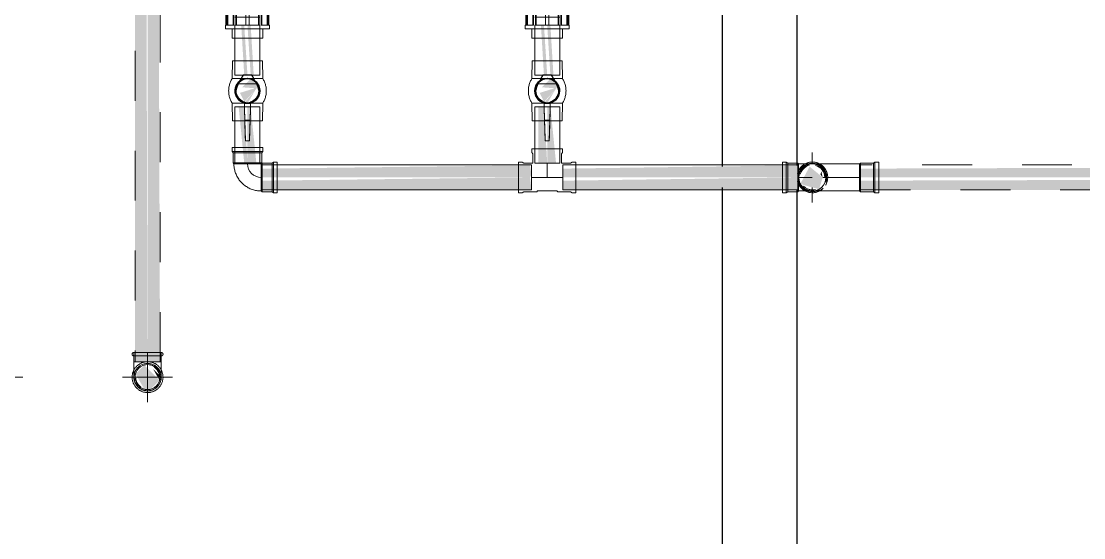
# Model space of a CAD drawing. Header units: metres. Extents: x 147 to 427, y -16 to 162.
# Drawn here: x 317.482 to 319.609, y 94.92 to 95.955 of the extents above; entities that cross this region are included whole.
import ezdxf

# ---------------------------------------------------------------- set-up
doc = ezdxf.new("R2010")
doc.units = ezdxf.units.M
doc.linetypes.add('Aligning Line', pattern=[0.012, 0.006, -0.006])
doc.layers.add('1053_ARQ_BASE_MATADOURO_dwg', color=7, linetype='Continuous', lineweight=5, true_color=0x767676)
for name, color, linetype, lineweight in [('A-PAREDE', 7, 'Continuous', 30), ('P-PIPE', 7, 'Continuous', 5), ('P-PIPE-CNTR', 7, 'Continuous', 5)]:
    doc.layers.add(name, color=color, linetype=linetype, lineweight=lineweight)

# ---------------------------------------------------------------- blocks, each defined once
blk = doc.blocks.new('AÇO_Cotovelo 90 45 - AÇO_Cotovelo 90 45-V195-TÉRREO 1_20 - Dependente 1')
at = {"layer": 'P-PIPE', "true_color": 0x7f7f7f}
blk.add_hatch(color=8, dxfattribs=at).paths.add_polyline_path([(148.7661, 95.2368), (148.7669, 95.2452), (148.7536, 95.2585)])
at = {"layer": 'P-PIPE'}
for p, q in [((148.7153, 95.2915), (148.7153, 95.2724)), ((148.7427, 95.2915), (148.7153, 95.2915)), ((148.7701, 95.2915), (148.7427, 95.2915)), ((148.7701, 95.2724), (148.7701, 95.2915)), ((148.7153, 95.2724), (148.7427, 95.2724)), ((148.7427, 95.2724), (148.7153, 95.2724)), ((148.7427, 95.2724), (148.7701, 95.2724)), ((148.7701, 95.2724), (148.7427, 95.2724))]:
    blk.add_line(p, q, dxfattribs=at)
at = {"layer": 'P-PIPE', "flags": 128}
for points in [[(148.7118, 95.288), (148.7118, 95.2881), (148.7118, 95.2882), (148.7118, 95.2884), (148.7119, 95.2885), (148.7119, 95.2887), (148.7119, 95.2888), (148.712, 95.2889), (148.712, 95.2891), (148.712, 95.2892), (148.7121, 95.2893), (148.7122, 95.2894), (148.7122, 95.2896), (148.7123, 95.2897), (148.7124, 95.2898), (148.7124, 95.2899), (148.7125, 95.29), (148.7126, 95.2902), (148.7127, 95.2903), (148.7128, 95.2904), (148.7129, 95.2905), (148.713, 95.2906), (148.7131, 95.2907), (148.7132, 95.2907), (148.7133, 95.2908), (148.7134, 95.2909), (148.7135, 95.291), (148.7137, 95.291), (148.7138, 95.2911), (148.7139, 95.2912), (148.714, 95.2912), (148.7142, 95.2913), (148.7143, 95.2913), (148.7144, 95.2913), (148.7146, 95.2914), (148.7147, 95.2914), (148.7149, 95.2914), (148.715, 95.2914), (148.7151, 95.2915), (148.7153, 95.2915), (148.7153, 95.2915)], [(148.7427, 95.2915), (148.7416, 95.2915), (148.7405, 95.2915), (148.7394, 95.2915), (148.7384, 95.2915), (148.7373, 95.2915), (148.7362, 95.2915), (148.7351, 95.2915), (148.7341, 95.2915), (148.7331, 95.2915), (148.732, 95.2915), (148.731, 95.2915), (148.7301, 95.2915), (148.7291, 95.2915), (148.7282, 95.2915), (148.7272, 95.2915), (148.7264, 95.2915), (148.7255, 95.2915), (148.7247, 95.2915), (148.7238, 95.2915), (148.7231, 95.2915), (148.7223, 95.2915), (148.7216, 95.2915), (148.7209, 95.2915), (148.7203, 95.2915), (148.7197, 95.2915), (148.7191, 95.2915), (148.7186, 95.2915), (148.7181, 95.2915), (148.7176, 95.2915), (148.7172, 95.2915), (148.7168, 95.2915), (148.7165, 95.2915), (148.7162, 95.2915), (148.7159, 95.2915), (148.7157, 95.2915), (148.7156, 95.2915), (148.7154, 95.2915), (148.7154, 95.2915), (148.7153, 95.2915)], [(148.7153, 95.2915), (148.7154, 95.2915), (148.7155, 95.2915), (148.7157, 95.2915), (148.7159, 95.2915), (148.7161, 95.2915), (148.7164, 95.2915), (148.7167, 95.2915), (148.7171, 95.2915), (148.7175, 95.2915), (148.7179, 95.2915), (148.7184, 95.2915)], [(148.7701, 95.2915), (148.77, 95.2915), (148.7699, 95.2915), (148.7698, 95.2915), (148.7696, 95.2915), (148.7693, 95.2915), (148.7691, 95.2915), (148.7687, 95.2915), (148.7684, 95.2915), (148.768, 95.2915), (148.7675, 95.2915), (148.767, 95.2915), (148.7665, 95.2915), (148.7659, 95.2915), (148.7653, 95.2915), (148.7647, 95.2915), (148.764, 95.2915), (148.7633, 95.2915), (148.7626, 95.2915), (148.7618, 95.2915), (148.761, 95.2915), (148.7602, 95.2915), (148.7593, 95.2915), (148.7584, 95.2915), (148.7575, 95.2915), (148.7566, 95.2915), (148.7556, 95.2915), (148.7547, 95.2915), (148.7537, 95.2915), (148.7526, 95.2915), (148.7516, 95.2915), (148.7506, 95.2915), (148.7495, 95.2915), (148.7485, 95.2915), (148.7474, 95.2915), (148.7463, 95.2915), (148.7452, 95.2915), (148.7441, 95.2915), (148.743, 95.2915), (148.7427, 95.2915)], [(148.7669, 95.2915), (148.7674, 95.2915), (148.7678, 95.2915), (148.7683, 95.2915), (148.7686, 95.2915), (148.769, 95.2915), (148.7693, 95.2915), (148.7695, 95.2915), (148.7697, 95.2915), (148.7699, 95.2915), (148.77, 95.2915), (148.7701, 95.2915), (148.7701, 95.2915)], [(148.7701, 95.2915), (148.7703, 95.2915), (148.7704, 95.2914), (148.7705, 95.2914), (148.7707, 95.2914), (148.7708, 95.2914), (148.7709, 95.2914), (148.7711, 95.2913), (148.7712, 95.2913), (148.7714, 95.2912), (148.7715, 95.2912), (148.7716, 95.2911), (148.7717, 95.2911), (148.7719, 95.291), (148.772, 95.2909), (148.7721, 95.2908), (148.7722, 95.2908), (148.7723, 95.2907), (148.7724, 95.2906), (148.7725, 95.2905), (148.7726, 95.2904), (148.7727, 95.2903), (148.7728, 95.2902), (148.7729, 95.2901), (148.773, 95.29), (148.7731, 95.2898), (148.7731, 95.2897), (148.7732, 95.2896), (148.7733, 95.2895), (148.7733, 95.2894), (148.7734, 95.2892), (148.7734, 95.2891), (148.7735, 95.289), (148.7735, 95.2888), (148.7735, 95.2887), (148.7736, 95.2886), (148.7736, 95.2884), (148.7736, 95.2883), (148.7736, 95.2881), (148.7736, 95.288), (148.7736, 95.288)], [(148.7153, 95.2845), (148.7152, 95.2845), (148.715, 95.2845), (148.7149, 95.2845), (148.7148, 95.2845), (148.7146, 95.2845), (148.7145, 95.2846), (148.7144, 95.2846), (148.7142, 95.2846), (148.7141, 95.2847), (148.714, 95.2847), (148.7138, 95.2848), (148.7137, 95.2849), (148.7136, 95.2849), (148.7135, 95.285), (148.7133, 95.2851), (148.7132, 95.2852), (148.7131, 95.2852), (148.713, 95.2853), (148.7129, 95.2854), (148.7128, 95.2855), (148.7127, 95.2856), (148.7126, 95.2857), (148.7125, 95.2858), (148.7125, 95.286), (148.7124, 95.2861), (148.7123, 95.2862), (148.7122, 95.2863), (148.7122, 95.2864), (148.7121, 95.2866), (148.7121, 95.2867), (148.712, 95.2868), (148.712, 95.287), (148.7119, 95.2871), (148.7119, 95.2872), (148.7119, 95.2874), (148.7118, 95.2875), (148.7118, 95.2876), (148.7118, 95.2878), (148.7118, 95.2879), (148.7118, 95.288)], [(148.7427, 95.2729), (148.7415, 95.2728), (148.7402, 95.2728), (148.739, 95.2726), (148.7378, 95.2725), (148.7366, 95.2722), (148.7354, 95.272), (148.7342, 95.2717), (148.733, 95.2713), (148.7318, 95.2709), (148.7307, 95.2704), (148.7296, 95.2699), (148.7284, 95.2694), (148.7274, 95.2688), (148.7263, 95.2681), (148.7253, 95.2675), (148.7243, 95.2667), (148.7233, 95.266), (148.7223, 95.2652), (148.7214, 95.2644), (148.7206, 95.2635), (148.7197, 95.2626), (148.7189, 95.2616), (148.7181, 95.2607), (148.7174, 95.2597), (148.7167, 95.2587), (148.7161, 95.2576), (148.7155, 95.2565), (148.7149, 95.2554), (148.7144, 95.2543), (148.7139, 95.2532), (148.7135, 95.252), (148.7131, 95.2508), (148.7128, 95.2496), (148.7125, 95.2484), (148.7123, 95.2472), (148.7121, 95.246), (148.7119, 95.2448), (148.7119, 95.2435), (148.7118, 95.2423), (148.7118, 95.2411), (148.7119, 95.2398), (148.712, 95.2386), (148.7122, 95.2374), (148.7124, 95.2361), (148.7126, 95.2349), (148.7129, 95.2337), (148.7133, 95.2326), (148.7137, 95.2314), (148.7141, 95.2302), (148.7146, 95.2291), (148.7152, 95.228), (148.7157, 95.2269), (148.7164, 95.2258), (148.717, 95.2248), (148.7177, 95.2238), (148.7185, 95.2228), (148.7193, 95.2218), (148.7201, 95.2209), (148.721, 95.22), (148.7218, 95.2192), (148.7228, 95.2184), (148.7237, 95.2176), (148.7247, 95.2168), (148.7257, 95.2161), (148.7268, 95.2155), (148.7279, 95.2149), (148.729, 95.2143), (148.7301, 95.2138), (148.7312, 95.2133), (148.7324, 95.2128), (148.7335, 95.2125), (148.7347, 95.2121), (148.7359, 95.2118), (148.7371, 95.2116), (148.7384, 95.2114), (148.7396, 95.2112), (148.7408, 95.2111), (148.7421, 95.2111), (148.7427, 95.2111)], [(148.7186, 95.2845), (148.7181, 95.2845), (148.7176, 95.2845), (148.7172, 95.2845), (148.7168, 95.2845), (148.7165, 95.2845), (148.7162, 95.2845), (148.7159, 95.2845), (148.7157, 95.2845), (148.7156, 95.2845), (148.7154, 95.2845), (148.7154, 95.2845), (148.7153, 95.2845)], [(148.7153, 95.2845), (148.7154, 95.2845), (148.7155, 95.2845), (148.7157, 95.2845), (148.7159, 95.2845), (148.7161, 95.2845), (148.7164, 95.2845), (148.7167, 95.2845), (148.7171, 95.2845), (148.7175, 95.2845), (148.7179, 95.2845), (148.7184, 95.2845), (148.7189, 95.2845), (148.7195, 95.2845), (148.7201, 95.2845), (148.7207, 95.2845), (148.7214, 95.2845), (148.7221, 95.2845), (148.7229, 95.2845), (148.7236, 95.2845), (148.7244, 95.2845), (148.7253, 95.2845), (148.7261, 95.2845), (148.727, 95.2845), (148.7279, 95.2845), (148.7288, 95.2845), (148.7298, 95.2845), (148.7308, 95.2845), (148.7318, 95.2845), (148.7328, 95.2845), (148.7338, 95.2845), (148.7349, 95.2845), (148.7359, 95.2845), (148.737, 95.2845), (148.7381, 95.2845), (148.7391, 95.2845), (148.7402, 95.2845), (148.7413, 95.2845), (148.7424, 95.2845), (148.7427, 95.2845)], [(148.7153, 95.242), (148.7153, 95.242), (148.7153, 95.2421), (148.7153, 95.2422), (148.7153, 95.2423), (148.7153, 95.2426), (148.7153, 95.2428), (148.7153, 95.2431), (148.7153, 95.2435), (148.7153, 95.2439), (148.7153, 95.2444), (148.7153, 95.2449), (148.7153, 95.2454), (148.7153, 95.246), (148.7153, 95.2466), (148.7153, 95.2473), (148.7153, 95.248), (148.7153, 95.2487), (148.7153, 95.2495), (148.7153, 95.2503), (148.7153, 95.2512), (148.7153, 95.2521), (148.7153, 95.253), (148.7153, 95.2539), (148.7153, 95.2549), (148.7153, 95.2559), (148.7153, 95.257), (148.7153, 95.258), (148.7153, 95.2591), (148.7153, 95.2602), (148.7153, 95.2613), (148.7153, 95.2625), (148.7153, 95.2636), (148.7153, 95.2648), (148.7153, 95.266), (148.7153, 95.2672), (148.7153, 95.2684), (148.7153, 95.2696), (148.7153, 95.2708), (148.7153, 95.272), (148.7153, 95.2724)], [(148.7427, 95.2845), (148.7438, 95.2845), (148.7449, 95.2845), (148.746, 95.2845), (148.7471, 95.2845), (148.7482, 95.2845), (148.7492, 95.2845), (148.7503, 95.2845), (148.7513, 95.2845), (148.7524, 95.2845), (148.7534, 95.2845), (148.7544, 95.2845), (148.7554, 95.2845), (148.7563, 95.2845), (148.7573, 95.2845), (148.7582, 95.2845), (148.7591, 95.2845), (148.7599, 95.2845), (148.7608, 95.2845), (148.7616, 95.2845), (148.7624, 95.2845), (148.7631, 95.2845), (148.7638, 95.2845), (148.7645, 95.2845), (148.7652, 95.2845), (148.7658, 95.2845), (148.7663, 95.2845), (148.7669, 95.2845), (148.7674, 95.2845), (148.7678, 95.2845), (148.7683, 95.2845), (148.7686, 95.2845), (148.769, 95.2845), (148.7693, 95.2845), (148.7695, 95.2845), (148.7697, 95.2845), (148.7699, 95.2845), (148.77, 95.2845), (148.7701, 95.2845), (148.7701, 95.2845)], [(148.7427, 95.2111), (148.744, 95.2111), (148.7452, 95.2112), (148.7464, 95.2113), (148.7476, 95.2115), (148.7489, 95.2117), (148.7501, 95.2119), (148.7513, 95.2123), (148.7524, 95.2126), (148.7536, 95.213), (148.7548, 95.2135), (148.7559, 95.214), (148.757, 95.2146), (148.7581, 95.2151), (148.7591, 95.2158), (148.7602, 95.2165), (148.7612, 95.2172), (148.7621, 95.2179), (148.7631, 95.2187), (148.764, 95.2196), (148.7649, 95.2204), (148.7657, 95.2213), (148.7665, 95.2223), (148.7673, 95.2232), (148.768, 95.2242), (148.7687, 95.2253), (148.7694, 95.2263), (148.77, 95.2274), (148.7705, 95.2285), (148.771, 95.2296), (148.7715, 95.2308), (148.7719, 95.2319), (148.7723, 95.2331), (148.7727, 95.2343), (148.7729, 95.2355), (148.7732, 95.2367), (148.7734, 95.2379), (148.7735, 95.2392), (148.7736, 95.2404), (148.7736, 95.2416), (148.7736, 95.2429), (148.7735, 95.2441), (148.7734, 95.2453), (148.7733, 95.2466), (148.7731, 95.2478), (148.7728, 95.249), (148.7725, 95.2502), (148.7722, 95.2514), (148.7718, 95.2525), (148.7713, 95.2537), (148.7708, 95.2548), (148.7703, 95.2559), (148.7697, 95.257), (148.7691, 95.2581), (148.7684, 95.2591), (148.7677, 95.2601), (148.767, 95.2611), (148.7662, 95.2621), (148.7653, 95.263), (148.7645, 95.2639), (148.7636, 95.2647), (148.7627, 95.2656), (148.7617, 95.2663), (148.7607, 95.2671), (148.7597, 95.2678), (148.7586, 95.2684), (148.7576, 95.2691), (148.7565, 95.2696), (148.7554, 95.2702), (148.7542, 95.2706), (148.7531, 95.2711), (148.7519, 95.2715), (148.7507, 95.2718), (148.7495, 95.2721), (148.7483, 95.2724), (148.7471, 95.2725), (148.7459, 95.2727), (148.7446, 95.2728), (148.7434, 95.2729), (148.7427, 95.2729)], [(148.7701, 95.2845), (148.77, 95.2845), (148.7699, 95.2845), (148.7698, 95.2845), (148.7696, 95.2845), (148.7693, 95.2845), (148.7691, 95.2845), (148.7687, 95.2845), (148.7684, 95.2845), (148.768, 95.2845), (148.7675, 95.2845), (148.767, 95.2845)], [(148.7736, 95.288), (148.7736, 95.2878), (148.7736, 95.2877), (148.7736, 95.2875), (148.7736, 95.2874), (148.7735, 95.2873), (148.7735, 95.2871), (148.7735, 95.287), (148.7734, 95.2869), (148.7734, 95.2867), (148.7733, 95.2866), (148.7733, 95.2865), (148.7732, 95.2863), (148.7732, 95.2862), (148.7731, 95.2861), (148.773, 95.286), (148.7729, 95.2859), (148.7728, 95.2858), (148.7727, 95.2857), (148.7727, 95.2855), (148.7726, 95.2854), (148.7725, 95.2854), (148.7723, 95.2853), (148.7722, 95.2852), (148.7721, 95.2851), (148.772, 95.285), (148.7719, 95.2849), (148.7718, 95.2849), (148.7716, 95.2848), (148.7715, 95.2847), (148.7714, 95.2847), (148.7713, 95.2846), (148.7711, 95.2846), (148.771, 95.2846), (148.7709, 95.2845), (148.7707, 95.2845), (148.7706, 95.2845), (148.7704, 95.2845), (148.7703, 95.2845), (148.7702, 95.2845), (148.7701, 95.2845)], [(148.7701, 95.2724), (148.7701, 95.2711), (148.7701, 95.2699), (148.7701, 95.2687), (148.7701, 95.2675), (148.7701, 95.2663), (148.7701, 95.2651), (148.7701, 95.264), (148.7701, 95.2628), (148.7701, 95.2616), (148.7701, 95.2605), (148.7701, 95.2594), (148.7701, 95.2583), (148.7701, 95.2573), (148.7701, 95.2562), (148.7701, 95.2552), (148.7701, 95.2542), (148.7701, 95.2532), (148.7701, 95.2523), (148.7701, 95.2514), (148.7701, 95.2506), (148.7701, 95.2497), (148.7701, 95.2489), (148.7701, 95.2482), (148.7701, 95.2475), (148.7701, 95.2468), (148.7701, 95.2461), (148.7701, 95.2455), (148.7701, 95.245), (148.7701, 95.2445), (148.7701, 95.244), (148.7701, 95.2436), (148.7701, 95.2432), (148.7701, 95.2429), (148.7701, 95.2426), (148.7701, 95.2424), (148.7701, 95.2422), (148.7701, 95.2421), (148.7701, 95.242), (148.7701, 95.242)], [(148.7562, 95.2617), (148.757, 95.2611), (148.7577, 95.2605), (148.7585, 95.2599), (148.7592, 95.2593), (148.7599, 95.2586), (148.7605, 95.2579), (148.7611, 95.2572), (148.7617, 95.2564), (148.7623, 95.2557), (148.7628, 95.2549), (148.7633, 95.2541), (148.7638, 95.2532), (148.7642, 95.2524), (148.7646, 95.2515), (148.765, 95.2506), (148.7653, 95.2497), (148.7656, 95.2488), (148.7659, 95.2479), (148.7661, 95.247), (148.7663, 95.246), (148.7664, 95.2451), (148.7665, 95.2441)], [(148.7427, 95.2146), (148.7416, 95.2146), (148.7405, 95.2146), (148.7394, 95.2148), (148.7384, 95.2149), (148.7373, 95.2151), (148.7362, 95.2153), (148.7351, 95.2156), (148.7341, 95.2159), (148.7331, 95.2163), (148.732, 95.2167), (148.731, 95.2172), (148.7301, 95.2177), (148.7291, 95.2182), (148.7282, 95.2187), (148.7272, 95.2193), (148.7264, 95.22), (148.7255, 95.2207), (148.7247, 95.2214), (148.7238, 95.2221), (148.7231, 95.2229), (148.7223, 95.2237), (148.7216, 95.2245), (148.7209, 95.2254), (148.7203, 95.2262), (148.7197, 95.2272), (148.7191, 95.2281), (148.7186, 95.229), (148.7181, 95.23), (148.7176, 95.231), (148.7172, 95.232), (148.7168, 95.2331), (148.7165, 95.2341), (148.7162, 95.2352), (148.7159, 95.2362), (148.7157, 95.2373), (148.7156, 95.2384), (148.7154, 95.2395), (148.7154, 95.2406), (148.7153, 95.2417), (148.7153, 95.242)], [(148.7292, 95.2222), (148.7284, 95.2228), (148.7277, 95.2234), (148.727, 95.224), (148.7263, 95.2246), (148.7256, 95.2253), (148.7249, 95.226), (148.7243, 95.2267), (148.7237, 95.2275), (148.7231, 95.2283), (148.7226, 95.229), (148.7221, 95.2299), (148.7216, 95.2307), (148.7212, 95.2315), (148.7208, 95.2324), (148.7204, 95.2333), (148.7201, 95.2342), (148.7198, 95.2351), (148.7196, 95.236), (148.7193, 95.237), (148.7192, 95.2379), (148.719, 95.2388), (148.7189, 95.2398)], [(148.7647, 95.2256), (148.764, 95.2247), (148.7633, 95.2239), (148.7626, 95.2231), (148.7618, 95.2223), (148.761, 95.2216), (148.7602, 95.2208), (148.7593, 95.2202)], [(148.7701, 95.242), (148.7701, 95.2409), (148.77, 95.2398), (148.7699, 95.2387), (148.7698, 95.2376), (148.7696, 95.2365), (148.7693, 95.2354), (148.7691, 95.2344), (148.7687, 95.2333), (148.7684, 95.2323), (148.768, 95.2313), (148.7675, 95.2303), (148.767, 95.2293)], [(148.7556, 95.2178), (148.7547, 95.2173), (148.7537, 95.2168), (148.7526, 95.2164), (148.7516, 95.216), (148.7506, 95.2157), (148.7495, 95.2154), (148.7485, 95.2152), (148.7474, 95.215), (148.7463, 95.2148), (148.7452, 95.2147), (148.7441, 95.2146), (148.743, 95.2146), (148.7427, 95.2146)]]:
    blk.add_lwpolyline(points, dxfattribs=at)
at = {"layer": 'P-PIPE'}
for start, end in [(90, 270), (90, 270), (90, 120), (270, 90), (270, 90), (330, 90), (150, 270), (270, 300)]:
    blk.add_arc((148.7427, 95.242), 0.0274, start, end, dxfattribs=at)
blk = doc.blocks.new('AF_Soldavel_Curva 45_90 - Standard-V199-TÉRREO 1_20 - Dependente 1')
at = {"layer": 'P-PIPE'}
for p, q in [((150.7988, 95.6727), (150.7958, 95.6706)), ((150.8063, 95.6727), (150.7988, 95.6727)), ((150.7988, 95.642), (150.7988, 95.6727)), ((150.8063, 95.642), (150.8063, 95.6727)), ((150.7699, 95.6706), (150.7682, 95.6691)), ((150.7682, 95.642), (150.7682, 95.6691)), ((150.7958, 95.6706), (150.7699, 95.6706)), ((150.7699, 95.642), (150.7699, 95.6706)), ((150.7699, 95.642), (150.7699, 95.667)), ((150.7958, 95.642), (150.7958, 95.6706)), ((150.8063, 95.667), (150.8063, 95.642)), ((150.7682, 95.6148), (150.7682, 95.642)), ((150.7699, 95.6133), (150.7699, 95.642)), ((150.7699, 95.617), (150.7699, 95.642)), ((150.7958, 95.6133), (150.7958, 95.642)), ((150.7988, 95.6112), (150.7988, 95.642)), ((150.8063, 95.6112), (150.8063, 95.642)), ((150.8063, 95.642), (150.8063, 95.617)), ((150.7682, 95.6148), (150.7699, 95.6133)), ((150.7699, 95.6133), (150.7958, 95.6133)), ((150.7958, 95.6133), (150.7988, 95.6112)), ((150.7988, 95.6112), (150.8063, 95.6112))]:
    blk.add_line(p, q, dxfattribs=at)
at = {"layer": 'P-PIPE', "flags": 128}
for points in [[(150.6469, 95.6474), (150.6471, 95.6484), (150.6474, 95.6495), (150.6477, 95.6505), (150.6481, 95.6515), (150.6485, 95.6525), (150.6489, 95.6535), (150.6494, 95.6545), (150.6499, 95.6554), (150.6505, 95.6564), (150.6511, 95.6573), (150.6517, 95.6582), (150.6524, 95.659), (150.6531, 95.6599), (150.6538, 95.6607), (150.6546, 95.6614), (150.6553, 95.6622), (150.6562, 95.6629), (150.657, 95.6636), (150.6579, 95.6642), (150.6588, 95.6648), (150.6597, 95.6654), (150.6607, 95.6659), (150.6616, 95.6664), (150.6626, 95.6668), (150.6636, 95.6673), (150.6646, 95.6676), (150.6657, 95.668), (150.6667, 95.6683), (150.6678, 95.6685)], [(150.6772, 95.6691), (150.6783, 95.6691), (150.6795, 95.6691), (150.6809, 95.6691), (150.6825, 95.6691), (150.6842, 95.6691), (150.686, 95.6691), (150.6879, 95.6691), (150.69, 95.6691), (150.6922, 95.6691), (150.6945, 95.6691), (150.697, 95.6691), (150.6995, 95.6691), (150.7022, 95.6691), (150.705, 95.6691), (150.7078, 95.6691), (150.7108, 95.6691), (150.7139, 95.6691), (150.717, 95.6691), (150.7202, 95.6691), (150.7236, 95.6691), (150.7269, 95.6691), (150.7304, 95.6691), (150.7339, 95.6691), (150.7374, 95.6691), (150.741, 95.6691), (150.7447, 95.6691), (150.7484, 95.6691), (150.7521, 95.6691), (150.7559, 95.6691), (150.7596, 95.6691), (150.7634, 95.6691), (150.7672, 95.6691), (150.7682, 95.6691)], [(150.6556, 95.6215), (150.6548, 95.6223), (150.654, 95.623), (150.6533, 95.6238)], [(150.6735, 95.6148), (150.6724, 95.6148), (150.6713, 95.6149), (150.6702, 95.615), (150.6691, 95.6152), (150.6681, 95.6153), (150.667, 95.6156), (150.666, 95.6159), (150.6649, 95.6162), (150.6639, 95.6165), (150.6629, 95.617), (150.6619, 95.6174), (150.6609, 95.6179)], [(150.7682, 95.6148), (150.7644, 95.6148), (150.7606, 95.6148), (150.7569, 95.6148), (150.7531, 95.6148), (150.7494, 95.6148), (150.7457, 95.6148), (150.742, 95.6148), (150.7384, 95.6148), (150.7348, 95.6148), (150.7313, 95.6148), (150.7279, 95.6148), (150.7245, 95.6148), (150.7211, 95.6148), (150.7179, 95.6148), (150.7147, 95.6148), (150.7116, 95.6148), (150.7086, 95.6148), (150.7057, 95.6148), (150.7029, 95.6148), (150.7002, 95.6148), (150.6977, 95.6148), (150.6952, 95.6148), (150.6928, 95.6148), (150.6906, 95.6148), (150.6885, 95.6148), (150.6865, 95.6148), (150.6847, 95.6148), (150.6829, 95.6148), (150.6814, 95.6148), (150.6799, 95.6148), (150.6786, 95.6148), (150.6774, 95.6148), (150.6764, 95.6148), (150.6756, 95.6148), (150.6748, 95.6148), (150.6743, 95.6148), (150.6739, 95.6148), (150.6736, 95.6148), (150.6735, 95.6148)]]:
    blk.add_lwpolyline(points, dxfattribs=at)
at = {"layer": 'P-PIPE'}
for radius, start, end in [(0.0307, 0, 165), (0.0308, 0, 160), (0.0286, 0, 180), (0.0286, 0, 180), (0.025, 120, 165), (0.025, 120, 165), (0.0271, 100, 140), (0.0271, 60, 80), (0.0271, 0, 20), (0.0308, 195, 315), (0.0308, 200, 300), (0.0287, 180, 300), (0.0287, 180, 300), (0.025, 0, 15), (0.025, 0, 15), (0.0272, 340, 0), (0.0308, 330, 0), (0.0287, 340, 0), (0.0286, 340, 0), (0.0307, 340, 0), (0.0272, 240, 300), (0.025, 255, 285), (0.025, 255, 285)]:
    blk.add_arc((150.6735, 95.642), radius, start, end, dxfattribs=at)
blk = doc.blocks.new('Joelho 45_90 - Agua Fria_Soldavel - MEP - Tigre - Standard-V201-TÉRREO 1_20 - Dependente 1')
at = {"layer": 'P-PIPE', "color": 4, "lineweight": 15, "true_color": 0x00ffff}
for p, q in [((-0.0308, 0.0596), (-0.0308, 0.0521)), ((-0.0266, 0.0596), (-0.0308, 0.0596)), ((0.0307, 0.0596), (-0.0308, 0.0596)), ((-0.0308, 0.0521), (-0.0287, 0.0491)), ((-0.0308, 0.0521), (0.0307, 0.0521)), ((-0.0308, 0.0521), (-0.0236, 0.0521)), ((-0.0287, 0.0491), (-0.0287, 0.0291)), ((-0.0287, 0.0491), (0.0286, 0.0491)), ((-0.0287, 0.0491), (-0.0219, 0.0491)), ((-0.025, 0.0596), (0, 0.0596)), ((0, 0.0596), (0.025, 0.0596)), ((0.0219, 0.0491), (0.0286, 0.0491)), ((0.0236, 0.0521), (0.0307, 0.0521)), ((0.0307, 0.0596), (0.0266, 0.0596)), ((0.0286, 0.0491), (0.0307, 0.0521)), ((0.0286, 0.0291), (0.0286, 0.0491)), ((0.0307, 0.0521), (0.0307, 0.0596)), ((-0.0521, 0.0307), (-0.0596, 0.0307)), ((-0.0596, 0.0307), (-0.0596, 0.0154)), ((-0.0596, 0.0307), (-0.0596, -0.0308)), ((-0.0596, 0), (-0.0596, 0.025)), ((-0.0491, 0.0286), (-0.0521, 0.0307)), ((-0.0521, 0.0307), (-0.0521, -0.0308)), ((-0.0521, 0.0307), (-0.0521, 0.0154)), ((-0.0291, 0.0286), (-0.0491, 0.0286)), ((-0.0491, 0.0286), (-0.0491, -0.0287)), ((-0.0491, 0.0286), (-0.0491, 0.0143)), ((-0.0274, 0.0271), (-0.0291, 0.0286)), ((-0.0291, 0.0286), (-0.0291, 0.0203)), ((-0.0291, 0.0286), (-0.0291, -0.0287)), ((-0.0291, -0.0287), (-0.0291, 0.0286)), ((-0.0291, 0.0203), (-0.0291, 0.0286)), ((-0.0291, 0.025), (-0.0291, 0)), ((-0.0248, 0.0291), (-0.0287, 0.0291)), ((-0.0287, 0.0291), (0.0286, 0.0291)), ((-0.0287, 0.0291), (-0.0248, 0.0291)), ((-0.0287, 0.0291), (-0.0272, 0.0274)), ((0.0286, 0.0291), (-0.0287, 0.0291)), ((-0.0274, -0.0272), (-0.0274, 0.0271)), ((-0.0274, -0.0272), (-0.0274, 0.0271)), ((-0.0274, 0.0271), (-0.0274, -0.0272)), ((-0.0274, 0.0271), (-0.0274, -0.0272)), ((-0.0272, 0.0274), (0.0271, 0.0274)), ((-0.0272, 0.0274), (0.0271, 0.0274)), ((0.0271, 0.0274), (-0.0272, 0.0274)), ((0.0271, 0.0274), (-0.0272, 0.0274)), ((0, 0.0291), (-0.025, 0.0291)), ((0.025, 0.0291), (0, 0.0291)), ((0.0286, 0.0291), (0.0248, 0.0291)), ((0.0248, 0.0291), (0.0286, 0.0291)), ((0.0271, 0.0274), (0.0286, 0.0291)), ((-0.0596, -0.025), (-0.0596, 0)), ((-0.0596, -0.0154), (-0.0596, -0.0308)), ((-0.0521, -0.0154), (-0.0521, -0.0308)), ((-0.0491, -0.0143), (-0.0491, -0.0287)), ((-0.0291, 0), (-0.0291, -0.025)), ((-0.0291, -0.0203), (-0.0291, -0.0287)), ((-0.0291, -0.0287), (-0.0291, -0.0203)), ((-0.0596, -0.0308), (-0.0521, -0.0308)), ((-0.0521, -0.0308), (-0.0491, -0.0287)), ((-0.0491, -0.0287), (-0.0291, -0.0287)), ((-0.0291, -0.0287), (-0.0274, -0.0272))]:
    blk.add_line(p, q, dxfattribs=at)
at = {"layer": 'P-PIPE', "color": 4, "lineweight": 15, "true_color": 0x00ffff, "flags": 128}
blk.add_lwpolyline([(-0.0274, -0.0272), (-0.0252, -0.0271), (-0.023, -0.027), (-0.0209, -0.0268), (-0.0187, -0.0265), (-0.0166, -0.0261), (-0.0144, -0.0256), (-0.0123, -0.025), (-0.0102, -0.0244), (-0.0082, -0.0237), (-0.0062, -0.0228), (-0.0042, -0.022), (-0.0022, -0.021), (-0.0003, -0.0199), (0.0016, -0.0188), (0.0034, -0.0176), (0.0052, -0.0164), (0.0069, -0.015), (0.0086, -0.0136), (0.0102, -0.0121), (0.0117, -0.0106), (0.0132, -0.009), (0.0146, -0.0074), (0.016, -0.0056), (0.0173, -0.0039), (0.0185, -0.0021), (0.0196, -0.0002), (0.0207, 0.0017), (0.0217, 0.0036), (0.0226, 0.0056), (0.0234, 0.0076), (0.0242, 0.0097), (0.0249, 0.0118), (0.0254, 0.0139), (0.0259, 0.016), (0.0264, 0.0181), (0.0267, 0.0203), (0.0269, 0.0225), (0.0271, 0.0246), (0.0271, 0.0268), (0.0271, 0.0274)], dxfattribs=at)
blk = doc.blocks.new('Joelho 45_90 - Agua Fria_Soldavel - MEP - Tigre - Standard-V202-TÉRREO 1_20 - Dependente 1')
at = {"layer": 'P-PIPE', "true_color": 0x69503c}
blk.add_hatch(color=27, dxfattribs=at).paths.add_polyline_path([(150.687, 95.6184), (150.6943, 95.642), (150.668, 95.6636), (150.6497, 95.6294), (150.6588, 95.626), (150.6812, 95.62)])
at = {"layer": 'P-PIPE'}
for p, q in [((150.6214, 95.6727), (150.6139, 95.6727)), ((150.6139, 95.6727), (150.6139, 95.642)), ((150.6244, 95.6706), (150.6214, 95.6727)), ((150.6214, 95.642), (150.6214, 95.6727)), ((150.6139, 95.6661), (150.6139, 95.667)), ((150.6139, 95.617), (150.6139, 95.667)), ((150.6444, 95.6706), (150.6244, 95.6706)), ((150.6244, 95.642), (150.6244, 95.6706)), ((150.6461, 95.6691), (150.6444, 95.6706)), ((150.6444, 95.6706), (150.6444, 95.642)), ((150.6444, 95.642), (150.6444, 95.6706)), ((150.6444, 95.667), (150.6444, 95.6661)), ((150.6444, 95.667), (150.6444, 95.617)), ((150.6461, 95.642), (150.6461, 95.6691)), ((150.6461, 95.6691), (150.6461, 95.642)), ((150.6139, 95.642), (150.6139, 95.6112)), ((150.6214, 95.6112), (150.6214, 95.642)), ((150.6244, 95.6133), (150.6244, 95.642)), ((150.6444, 95.642), (150.6444, 95.6133)), ((150.6444, 95.6133), (150.6444, 95.642)), ((150.6461, 95.6148), (150.6461, 95.642)), ((150.6461, 95.642), (150.6461, 95.6148)), ((150.6139, 95.617), (150.6139, 95.6178)), ((150.6139, 95.6112), (150.6214, 95.6112)), ((150.6214, 95.6112), (150.6244, 95.6133)), ((150.6244, 95.6133), (150.6444, 95.6133)), ((150.6444, 95.6178), (150.6444, 95.617)), ((150.6444, 95.6133), (150.6461, 95.6148))]:
    blk.add_line(p, q, dxfattribs=at)
at = {"layer": 'P-PIPE', "flags": 128}
for points in [[(150.6734, 95.6691), (150.6734, 95.6691), (150.6733, 95.6691), (150.6731, 95.6691), (150.6729, 95.6691), (150.6727, 95.6691), (150.6724, 95.6691), (150.6721, 95.6691), (150.6717, 95.6691), (150.6713, 95.6691), (150.6709, 95.6691), (150.6704, 95.6691), (150.6698, 95.6691), (150.6693, 95.6691), (150.6687, 95.6691), (150.668, 95.6691), (150.6674, 95.6691), (150.6667, 95.6691), (150.6659, 95.6691), (150.6652, 95.6691), (150.6644, 95.6691), (150.6635, 95.6691), (150.6627, 95.6691), (150.6618, 95.6691), (150.6609, 95.6691), (150.6599, 95.6691), (150.659, 95.6691), (150.658, 95.6691), (150.657, 95.6691), (150.656, 95.6691), (150.655, 95.6691), (150.6539, 95.6691), (150.6529, 95.6691), (150.6518, 95.6691), (150.6507, 95.6691), (150.6496, 95.6691), (150.6486, 95.6691), (150.6475, 95.6691), (150.6464, 95.6691), (150.6461, 95.6691)], [(150.6461, 95.6148), (150.6472, 95.6148), (150.6483, 95.6148), (150.6493, 95.6148), (150.6504, 95.6148), (150.6515, 95.6148), (150.6526, 95.6148), (150.6536, 95.6148), (150.6547, 95.6148), (150.6557, 95.6148), (150.6567, 95.6148), (150.6577, 95.6148), (150.6587, 95.6148), (150.6597, 95.6148), (150.6606, 95.6148), (150.6615, 95.6148), (150.6624, 95.6148), (150.6633, 95.6148), (150.6641, 95.6148), (150.6649, 95.6148), (150.6657, 95.6148), (150.6665, 95.6148), (150.6672, 95.6148), (150.6679, 95.6148), (150.6685, 95.6148), (150.6691, 95.6148), (150.6697, 95.6148), (150.6702, 95.6148), (150.6707, 95.6148), (150.6712, 95.6148), (150.6716, 95.6148), (150.672, 95.6148), (150.6723, 95.6148), (150.6726, 95.6148), (150.6729, 95.6148), (150.6731, 95.6148), (150.6732, 95.6148), (150.6734, 95.6148), (150.6734, 95.6148), (150.6735, 95.6148)]]:
    blk.add_lwpolyline(points, dxfattribs=at)
at = {"layer": 'P-PIPE'}
for radius, start, end in [(0.0307, 0, 165), (0.0307, 0, 160), (0.0286, 0, 180), (0.0286, 0, 180), (0.0286, 0, 180), (0.0272, 0, 180), (0.0272, 0, 180), (0.025, 105, 165), (0.025, 120, 165), (0.025, 0, 75), (0.0307, 195, 315), (0.0308, 200, 300), (0.0287, 180, 195), (0.0287, 180, 300), (0.0286, 180, 195), (0.0272, 180, 0), (0.0272, 180, 0), (0.025, 0, 15), (0.0307, 330, 0), (0.0286, 340, 0), (0.0286, 345, 0), (0.0286, 345, 0), (0.0307, 340, 0), (0.0287, 225, 300), (0.0287, 225, 300), (0.025, 225, 270), (0.025, 255, 270), (0.025, 270, 285), (0.025, 270, 285)]:
    blk.add_arc((150.6735, 95.642), radius, start, end, dxfattribs=at)
blk = doc.blocks.new('AF_Registro Esfera VS Compacto - Soldável - 50 mm-3437326-TÉRREO 1_20 - Dependente 1')
at = {"layer": 'P-PIPE', "lineweight": 15, "true_color": 0x69503c}
blk.add_hatch(color=27, dxfattribs=at).paths.add_polyline_path([(-0.0252, 0), (0.0102, -0.0207), (0.0243, -0.0065), (0.0072, 0.0106), (0.005, -0.0186), (-0.0219, 0.0044)])
at = {"layer": 'P-PIPE', "lineweight": 15, "true_color": 0xce4f00}
blk.add_hatch(color=32, dxfattribs=at).paths.add_polyline_path([(-0.0219, 0.0062), (0.0072, -0.0207), (-0.004, 0.0151), (-0.0195, 0.0074)])
at = {"layer": 'P-PIPE', "color": 4, "lineweight": 15, "true_color": 0x00ffff}
for p, q in [((-0.0247, 0.0306), (-0.0599, 0.0299)), ((-0.0599, 0.0299), (-0.0599, 0)), ((-0.0599, -0.025), (-0.0599, 0.025)), ((-0.0599, 0.0177), (-0.0599, 0.025)), ((-0.0317, 0.025), (-0.0317, -0.025)), ((-0.0317, 0.025), (-0.0317, 0.0177)), ((-0.0247, 0.0079), (-0.0247, 0.0306)), ((-0.0247, 0.0291), (-0.0247, 0)), ((-0.0247, 0.0291), (-0.0247, 0)), ((0.0599, 0.0299), (0.0247, 0.0306)), ((0.0247, 0.0306), (0.0247, 0)), ((0.0247, 0), (0.0247, 0.0291)), ((0.0247, 0), (0.0247, 0.0291)), ((0.0317, -0.025), (0.0317, 0.025)), ((0.0317, 0.0125), (0.0317, 0.025)), ((0.0599, 0), (0.0599, 0.0299)), ((0.0599, 0.025), (0.0599, 0.0125)), ((0.0599, 0.025), (0.0599, -0.025)), ((-0.1, 0.0039), (-0.1, -0.0039)), ((-0.1, 0.0039), (-0.1, -0.0039)), ((-0.0588, 0.0054), (-0.0588, -0.0054)), ((-0.0252, -0.0062), (-0.0252, 0.0062)), ((-0.0248, -0.0062), (-0.0248, 0.0062)), ((-0.0248, 0.0062), (-0.023, 0.0062)), ((-0.0227, 0.0062), (-0.0219, 0.0062)), ((0.0143, -0.018), (0.0143, 0.018)), ((0.032, 0.008), (0.032, -0.008)), ((0.032, 0.008), (0.032, -0.008)), ((-0.0599, 0), (-0.0599, -0.0299)), ((-0.0599, -0.025), (-0.0599, -0.0177)), ((-0.0317, -0.0177), (-0.0317, -0.025)), ((-0.023, -0.0062), (-0.0248, -0.0062)), ((-0.0247, 0), (-0.0247, -0.0291)), ((-0.0247, 0), (-0.0247, -0.0291)), ((-0.0247, -0.0306), (-0.0247, -0.0079)), ((-0.0219, -0.0062), (-0.0227, -0.0062)), ((0.0247, -0.0291), (0.0247, 0)), ((0.0247, -0.0291), (0.0247, 0)), ((0.0247, 0), (0.0247, -0.0306)), ((0.0317, -0.025), (0.0317, -0.0125)), ((0.0599, -0.0299), (0.0599, 0)), ((0.0599, -0.0125), (0.0599, -0.025)), ((-0.0599, -0.0299), (-0.0247, -0.0306)), ((0.0247, -0.0306), (0.0599, -0.0299))]:
    blk.add_line(p, q, dxfattribs=at)
at = {"layer": 'P-PIPE', "color": 4, "lineweight": 15, "true_color": 0x00ffff, "flags": 128}
for points in [[(-0.0247, 0.0306), (-0.0231, 0.0316), (-0.0215, 0.0324), (-0.0198, 0.0333), (-0.0181, 0.034), (-0.0163, 0.0347), (-0.0146, 0.0353), (-0.0128, 0.0359), (-0.011, 0.0364), (-0.0092, 0.0368), (-0.0073, 0.0371), (-0.0055, 0.0374), (-0.0036, 0.0375), (-0.0018, 0.0376), (0.0001, 0.0377), (0.002, 0.0376), (0.0038, 0.0375), (0.0057, 0.0373), (0.0075, 0.0371), (0.0094, 0.0367), (0.0112, 0.0363), (0.013, 0.0358), (0.0148, 0.0353), (0.0165, 0.0346), (0.0183, 0.034), (0.02, 0.0332), (0.0216, 0.0324), (0.0233, 0.0315), (0.0247, 0.0306)], [(-0.0588, 0.0054), (-0.0794, 0.0047), (-0.1, 0.0039)], [(-0.0248, 0.0062), (-0.025, 0.0062), (-0.0252, 0.0062)], [(-0.023, 0.0062), (-0.0228, 0.0062), (-0.0227, 0.0062)], [(0.0143, 0.018), (0.0234, 0.0135), (0.032, 0.008)], [(-0.1, -0.0039), (-0.0794, -0.0047), (-0.0588, -0.0054)], [(-0.0252, -0.0062), (-0.025, -0.0062), (-0.0248, -0.0062)], [(-0.0227, -0.0062), (-0.0228, -0.0062), (-0.023, -0.0062)], [(0.032, -0.008), (0.0234, -0.0135), (0.0143, -0.018)], [(0.0247, -0.0306), (0.0231, -0.0316), (0.0215, -0.0324), (0.0198, -0.0333), (0.0181, -0.034), (0.0163, -0.0347), (0.0146, -0.0353), (0.0128, -0.0359), (0.011, -0.0364), (0.0092, -0.0368), (0.0073, -0.0371), (0.0055, -0.0374), (0.0036, -0.0375), (0.0018, -0.0376), (-0.0001, -0.0377), (-0.002, -0.0376), (-0.0038, -0.0375), (-0.0057, -0.0373), (-0.0075, -0.0371), (-0.0094, -0.0367), (-0.0112, -0.0363), (-0.013, -0.0358), (-0.0148, -0.0353), (-0.0165, -0.0346), (-0.0183, -0.034), (-0.02, -0.0332), (-0.0216, -0.0324), (-0.0233, -0.0315), (-0.0247, -0.0306)]]:
    blk.add_lwpolyline(points, dxfattribs=at)
at = {"layer": 'P-PIPE', "color": 4, "lineweight": 15, "true_color": 0x00ffff}
for centre, radius, start, end in [((0, 0), 0.0252, 90, 270), ((0, 0), 0.0247, 90, 270), ((0, 0), 0.0227, 90, 164.0827), ((0, 0), 0.0235, 90, 152.2103), ((0, 0), 0.0227, 90, 149.2662), ((0, 0), 0.0252, 90, 105), ((0, 0), 0.0252, 345, 90), ((0, 0), 0.0252, 270, 90), ((0, 0), 0.0247, 270, 90), ((0, 0), 0.0235, 47.401, 90), ((-0.0213, -0.0657), 0.091, 66.9759, 76.4478), ((-0.0213, -0.0657), 0.091, 65.8457, 76.4478), ((0.0326, -3.1755), 3.1822, 90.9798, 92.3874), ((0, 0), 0.0238, 164.8532, 195.1469), ((0, 0), 0.0252, 135, 150), ((0, 0), 0.0238, 314.5825, 45.4175), ((-0.0213, -0.0657), 0.091, 54.1178, 65.2999), ((0.0326, 3.1759), 3.1826, 267.613, 269.0204), ((0, 0), 0.0252, 195, 270), ((0, 0), 0.0235, 195.3478, 270), ((0, 0), 0.0227, 195.9174, 270), ((0, 0), 0.0227, 195.9174, 270), ((-0.0213, 0.0657), 0.091, 283.5522, 294.1543), ((0, 0), 0.0235, 270, 312.599), ((-0.0213, 0.0657), 0.091, 283.5522, 293.0241), ((-0.0213, 0.0657), 0.091, 294.7001, 305.8822), ((0, 0), 0.0252, 270, 285)]:
    blk.add_arc(centre, radius, start, end, dxfattribs=at)
for centre, major_axis, start_param, end_param in [((0.0326, -3.183), (0, 3.1897), 0.01813, 0.028664), ((0.0326, 3.1834), (0, 3.1901), 3.112933, 3.123466)]:
    blk.add_ellipse(centre, major_axis=major_axis, ratio=0.998823, start_param=start_param, end_param=end_param, dxfattribs=at)
for points in [[(0.0167, 0.0169), (0.0166, 0.017), (0.0163, 0.0171), (0.016, 0.0172), (0.0159, 0.0173)], [(0.0159, -0.0173), (0.016, -0.0172), (0.0163, -0.0171), (0.0166, -0.017), (0.0167, -0.0169)]]:
    blk.add_open_spline(points, degree=3, dxfattribs=at)
blk = doc.blocks.new('AF_Soldavel_Uniao - Standard-3997284-TÉRREO 1_20 - Dependente 1')
at = {"layer": 'P-PIPE', "color": 4, "lineweight": 15, "true_color": 0x00ffff}
for p, q in [((-0.008, 0.0442), (-0.015, 0.0442)), ((-0.015, 0.0442), (-0.015, -0.0442)), ((-0.015, 0.0442), (-0.015, 0.0114)), ((-0.008, 0.043), (-0.008, 0.0442)), ((-0.008, 0.043), (-0.008, 0.0442)), ((-0.008, 0.043), (-0.008, 0.0413)), ((-0.008, 0.0413), (-0.008, 0.043)), ((-0.008, 0.043), (0.015, 0.043)), ((0.015, 0.043), (-0.008, 0.043)), ((0.015, 0.0408), (0.015, 0.043)), ((0.015, 0.0413), (0.015, 0.043)), ((0.015, 0.043), (0.015, 0.0413)), ((0.015, 0.0408), (0.015, 0.043)), ((-0.015, 0.0307), (-0.034, 0.0307)), ((-0.034, 0.0307), (-0.034, -0.0307)), ((-0.034, 0.0307), (-0.034, 0.0153)), ((-0.034, -0.025), (-0.034, 0.025)), ((-0.034, 0.0125), (-0.034, 0.025)), ((-0.015, 0.0307), (-0.015, -0.0307)), ((-0.015, 0.0307), (-0.015, 0.0153)), ((-0.008, 0.0424), (-0.008, 0.0413)), ((0.015, 0.0413), (-0.008, 0.0413)), ((-0.008, 0.0413), (0.015, 0.0413)), ((-0.008, 0.0392), (-0.008, 0.0408)), ((-0.008, 0.0408), (-0.008, 0.0392)), ((-0.008, 0.0287), (-0.008, 0.0408)), ((0.015, 0.0408), (-0.008, 0.0408)), ((-0.008, 0.0408), (0.015, 0.0408)), ((-0.008, 0.0287), (-0.008, 0.0408)), ((-0.008, 0.0392), (-0.008, 0.0276)), ((-0.008, 0.0392), (-0.008, 0.0276)), ((-0.008, 0.0392), (0.015, 0.0392)), ((-0.008, 0.0392), (0.015, 0.0392)), ((-0.008, 0.0287), (-0.008, 0.0276)), ((-0.008, 0.0276), (-0.008, 0.0287)), ((-0.008, 0.0287), (0.015, 0.0287)), ((0.015, 0.0287), (-0.008, 0.0287)), ((0.015, 0.0276), (-0.008, 0.0276)), ((0.015, 0.0276), (-0.008, 0.0276)), ((-0.008, 0.025), (-0.008, -0.025)), ((-0.008, 0.025), (-0.008, 0.0125)), ((-0.008, 0.0222), (-0.008, 0.0231)), ((-0.008, 0.0231), (-0.008, 0.0222)), ((-0.008, 0.0035), (-0.008, 0.0231)), ((0.015, 0.0231), (-0.008, 0.0231)), ((-0.008, 0.0231), (0.015, 0.0231)), ((-0.008, 0.0137), (-0.008, 0.0231)), ((-0.008, 0.0222), (-0.008, 0.0033)), ((-0.008, 0.0222), (-0.008, 0.0131)), ((0.015, 0.0222), (-0.008, 0.0222)), ((-0.008, 0.0222), (0.015, 0.0222)), ((0.008, -0.025), (0.008, 0.025)), ((0.008, -0.025), (0.008, 0.025)), ((0.015, 0.0424), (0.015, 0.0413)), ((0.015, 0.0408), (0.015, 0.0392)), ((0.015, 0.0392), (0.015, 0.0408)), ((0.015, 0.0392), (0.015, 0.0276)), ((0.015, 0.0392), (0.015, 0.0276)), ((0.034, 0.0307), (0.015, 0.0307)), ((0.015, 0.0307), (0.015, -0.0307)), ((0.015, 0.0307), (0.015, -0.0307)), ((0.015, 0.0231), (0.015, 0.0287)), ((0.015, 0.0276), (0.015, 0.0287)), ((0.015, 0.0287), (0.015, 0.0276)), ((0.015, 0.0231), (0.015, 0.0287)), ((0.015, 0.0231), (0.015, 0.0222)), ((0.015, 0.0222), (0.015, 0.0231)), ((0.015, 0.0222), (0.015, 0.0033)), ((0.015, 0.0222), (0.015, 0.0033)), ((0.034, -0.0307), (0.034, 0.0307)), ((0.034, -0.0307), (0.034, 0.0307)), ((0.034, 0.025), (0.034, -0.025)), ((0.034, 0.025), (0.034, -0.025)), ((-0.008, 0.0035), (-0.008, 0.0033)), ((-0.008, 0.0035), (0.015, 0.0035)), ((0.015, 0.0035), (-0.008, 0.0035)), ((-0.008, 0.0033), (0.015, 0.0033)), ((0.015, 0.0033), (-0.008, 0.0033)), ((0.015, -0.0035), (0.015, 0.0035)), ((0.015, 0.0033), (0.015, 0.0035)), ((0.015, 0.0035), (0.015, 0.0033)), ((0.015, -0.0035), (0.015, 0.0035)), ((-0.034, -0.025), (-0.034, -0.0125)), ((-0.034, -0.0154), (-0.034, -0.0307)), ((-0.015, -0.0114), (-0.015, -0.0442)), ((-0.015, -0.0154), (-0.015, -0.0307)), ((-0.008, -0.0033), (-0.008, -0.0035)), ((-0.008, -0.0033), (-0.008, -0.0222)), ((0.015, -0.0033), (-0.008, -0.0033)), ((0.015, -0.0033), (-0.008, -0.0033)), ((-0.008, -0.0231), (-0.008, -0.0035)), ((0.015, -0.0035), (-0.008, -0.0035)), ((-0.008, -0.0035), (0.015, -0.0035)), ((-0.008, -0.0125), (-0.008, -0.025)), ((-0.008, -0.0131), (-0.008, -0.0222)), ((-0.008, -0.0231), (-0.008, -0.0137)), ((0.015, -0.0033), (0.015, -0.0222)), ((0.015, -0.0035), (0.015, -0.0033)), ((0.015, -0.0033), (0.015, -0.0035)), ((0.015, -0.0033), (0.015, -0.0222)), ((-0.034, -0.0307), (-0.015, -0.0307)), ((-0.008, -0.0231), (-0.008, -0.0222)), ((-0.008, -0.0222), (-0.008, -0.0231)), ((-0.008, -0.0222), (0.015, -0.0222)), ((-0.008, -0.0222), (0.015, -0.0222)), ((-0.008, -0.0231), (0.015, -0.0231)), ((0.015, -0.0231), (-0.008, -0.0231)), ((-0.008, -0.0287), (-0.008, -0.0276)), ((-0.008, -0.0276), (-0.008, -0.0392)), ((-0.008, -0.0276), (-0.008, -0.0392)), ((-0.008, -0.0276), (-0.008, -0.0287)), ((-0.008, -0.0276), (0.015, -0.0276)), ((-0.008, -0.0276), (0.015, -0.0276)), ((-0.008, -0.0408), (-0.008, -0.0287)), ((0.015, -0.0287), (-0.008, -0.0287)), ((-0.008, -0.0287), (0.015, -0.0287)), ((-0.008, -0.0408), (-0.008, -0.0287)), ((-0.008, -0.0392), (-0.008, -0.0408)), ((-0.008, -0.0408), (-0.008, -0.0392)), ((0.015, -0.0392), (-0.008, -0.0392)), ((0.015, -0.0392), (-0.008, -0.0392)), ((-0.008, -0.0408), (0.015, -0.0408)), ((0.015, -0.0408), (-0.008, -0.0408)), ((-0.008, -0.043), (-0.008, -0.0413)), ((-0.008, -0.0413), (-0.008, -0.0424)), ((-0.008, -0.0413), (-0.008, -0.043)), ((-0.008, -0.0413), (0.015, -0.0413)), ((-0.008, -0.0413), (0.015, -0.0413)), ((0.015, -0.0222), (0.015, -0.0231)), ((0.015, -0.0231), (0.015, -0.0222)), ((0.015, -0.0287), (0.015, -0.0231)), ((0.015, -0.0287), (0.015, -0.0231)), ((0.015, -0.0276), (0.015, -0.0392)), ((0.015, -0.0287), (0.015, -0.0276)), ((0.015, -0.0276), (0.015, -0.0287)), ((0.015, -0.0276), (0.015, -0.0392)), ((0.015, -0.0307), (0.034, -0.0307)), ((0.015, -0.0392), (0.015, -0.0408)), ((0.015, -0.0408), (0.015, -0.0392)), ((0.015, -0.043), (0.015, -0.0408)), ((0.015, -0.043), (0.015, -0.0408)), ((0.015, -0.0413), (0.015, -0.043)), ((0.015, -0.0413), (0.015, -0.0424)), ((0.015, -0.043), (0.015, -0.0413)), ((-0.015, -0.0442), (-0.008, -0.0442)), ((-0.008, -0.0442), (-0.008, -0.043)), ((0.015, -0.043), (-0.008, -0.043)), ((-0.008, -0.043), (0.015, -0.043)), ((-0.008, -0.0442), (-0.008, -0.043))]:
    blk.add_line(p, q, dxfattribs=at)
blk = doc.blocks.new('1053_ARQ_BASE_MATADOURO_dwg_arq geral tgov-4039641-TÉRREO 1_20 - Dependente 1')
at = {"layer": 'A-PAREDE', "color": 253, "true_color": 0xaaaaaa}
blk.add_line((20.2829, 13.0353), (20.2829, 12.4776), dxfattribs=at)
at = {"layer": 'A-PAREDE', "color": 253, "true_color": 0xaaaaaa, "flags": 128}
for points in [[(17.2329, 13.6559), (20.4329, 13.6559), (20.4329, 12.4801)], [(20.4329, 12.4318), (20.4329, 10.4559), (17.2329, 10.4559), (17.2329, 13.6559)], [(20.2829, 12.4356), (20.2829, 10.7559), (20.1329, 10.6059)]]:
    blk.add_lwpolyline(points, dxfattribs=at)
blk = doc.blocks.new('1053_ARQ_BASE_MATADOURO_dwg-3625622-TÉRREO 1_20 - Dependente 1')
blk.add_blockref('1053_ARQ_BASE_MATADOURO_dwg_arq geral tgov-4039641-TÉRREO 1_20 - Dependente 1', (130.2098, 83.186))

msp = doc.modelspace()

# ---------------------------------------------------------------- hatches: boundary and pattern name
at = {"layer": 'P-PIPE', "true_color": 0xc0c0c0}
for points in [[(317.7097, 95.2724), (317.7347, 95.2724), (317.7282, 97.4955), (317.7097, 97.4955), (317.7097, 95.4524)], [(317.7347, 95.2724), (317.7597, 95.2724), (317.7519, 97.4955), (317.7347, 97.4955), (317.7347, 95.4524)], [(317.7282, 95.2178), (317.7411, 95.2178), (317.7588, 95.2355), (317.7282, 95.2661), (317.7105, 95.2484)]]:
    msp.add_hatch(color=9, dxfattribs=at).paths.add_polyline_path(points)
at = {"layer": 'P-PIPE', "true_color": 0x00ffff}
for points in [[(317.9347, 95.847), (317.9282, 95.9468), (317.9222, 95.9468), (317.9282, 95.847)], [(317.9472, 95.847), (317.9411, 95.9468), (317.9347, 95.9468), (317.9411, 95.847)], [(318.5347, 95.847), (318.5282, 95.9468), (318.5222, 95.9468), (318.5282, 95.847)], [(318.5472, 95.847), (318.5411, 95.9468), (318.5347, 95.9468), (318.5411, 95.847)], [(317.9347, 95.6711), (317.9282, 95.7836), (317.917, 95.7836), (317.9282, 95.6711)], [(317.9347, 95.6711), (317.9524, 95.6711), (317.9411, 95.7836), (317.9347, 95.7836)], [(318.5222, 95.6705), (318.5347, 95.6705), (318.5282, 95.7836), (318.517, 95.7836), (318.517, 95.6705)], [(318.5411, 95.6705), (318.5524, 95.6705), (318.5411, 95.7836), (318.5347, 95.7836), (318.5347, 95.6705)], [(318.5002, 95.642), (318.5032, 95.6484), (318.5002, 95.6661), (317.9638, 95.6596), (317.9638, 95.642)], [(319.0363, 95.642), (319.0363, 95.6661), (318.5662, 95.6596), (318.5662, 95.642)], [(319.086, 95.6423), (319.0835, 95.6545), (319.0817, 95.6478)], [(321.3852, 95.642), (321.3852, 95.667), (319.1619, 95.6596), (319.1619, 95.642)], [(318.5032, 95.6178), (318.5002, 95.642), (317.9638, 95.6355), (317.9638, 95.6178), (318.5002, 95.6178)], [(319.0363, 95.6178), (319.0363, 95.642), (318.5662, 95.6355), (318.5662, 95.6178)], [(321.3852, 95.617), (321.3852, 95.642), (319.1619, 95.6355), (319.1619, 95.617)]]:
    msp.add_hatch(color=4, dxfattribs=at).paths.add_polyline_path(points)

# ---------------------------------------------------------------- linework, layer by layer
at = {"layer": 'P-PIPE', "linetype": 'Aligning Line', "lineweight": 15}
for p, q in [((317.7097, 97.4955), (317.7097, 95.2724)), ((317.7597, 95.2724), (317.7597, 97.4955)), ((321.3852, 95.667), (319.1619, 95.667)), ((319.1619, 95.667), (319.1619, 95.617)), ((319.1619, 95.617), (321.3852, 95.617)), ((317.7097, 95.2724), (317.7597, 95.2724))]:
    msp.add_line(p, q, dxfattribs=at)
at = {"layer": 'P-PIPE', "color": 4, "lineweight": 15, "true_color": 0x00ffff}
for p, q in [((317.9097, 95.9468), (317.9097, 95.847)), ((317.9222, 95.9468), (317.9097, 95.9468)), ((317.9597, 95.9468), (317.9222, 95.9468)), ((317.9597, 95.847), (317.9597, 95.9468)), ((318.5097, 95.9468), (318.5097, 95.847)), ((318.5597, 95.9468), (318.5097, 95.9468)), ((318.5597, 95.847), (318.5597, 95.9468)), ((317.9097, 95.847), (317.9597, 95.847)), ((318.5097, 95.847), (318.5597, 95.847)), ((317.9097, 95.7836), (317.9097, 95.6711)), ((317.917, 95.7836), (317.9097, 95.7836)), ((317.9597, 95.7836), (317.917, 95.7836)), ((317.9597, 95.6711), (317.9597, 95.7836)), ((318.5097, 95.7836), (318.5097, 95.6705)), ((318.5597, 95.7836), (318.5097, 95.7836)), ((318.5597, 95.6705), (318.5597, 95.7836)), ((317.9097, 95.6711), (317.9597, 95.6711)), ((318.5097, 95.6705), (318.5597, 95.6705))]:
    msp.add_line(p, q, dxfattribs=at)
at = {"layer": 'P-PIPE'}
for p, q in [((318.5039, 95.6994), (318.5039, 95.6919)), ((318.5193, 95.6994), (318.5039, 95.6994)), ((318.5654, 95.6994), (318.5039, 95.6994)), ((318.5097, 95.6994), (318.5597, 95.6994)), ((318.5097, 95.6994), (318.517, 95.6994)), ((318.5654, 95.6994), (318.55, 95.6994)), ((318.5524, 95.6994), (318.5597, 95.6994)), ((318.5654, 95.6919), (318.5654, 95.6994)), ((318.4848, 95.6727), (318.4773, 95.6727)), ((318.4773, 95.6727), (318.4773, 95.6686)), ((318.4773, 95.6727), (318.4773, 95.6112)), ((318.4878, 95.6706), (318.4848, 95.6727)), ((318.5039, 95.6919), (318.506, 95.6889)), ((318.506, 95.6889), (318.506, 95.6706)), ((318.5633, 95.6889), (318.5654, 95.6919)), ((318.5633, 95.6706), (318.5633, 95.6889)), ((318.5846, 95.6727), (318.5816, 95.6706)), ((318.5921, 95.6727), (318.5846, 95.6727)), ((318.5921, 95.6686), (318.5921, 95.6727)), ((318.5921, 95.6112), (318.5921, 95.6727)), ((318.5032, 95.667), (317.9638, 95.667)), ((317.9638, 95.667), (317.9638, 95.6178)), ((318.4773, 95.6661), (318.4773, 95.667)), ((318.4773, 95.617), (318.4773, 95.667)), ((318.506, 95.6706), (318.4878, 95.6706)), ((318.5032, 95.667), (318.5032, 95.617)), ((318.5032, 95.667), (318.5032, 95.6661)), ((318.5032, 95.617), (318.5032, 95.667)), ((318.517, 95.6705), (318.5097, 95.6705)), ((318.5597, 95.6705), (318.5097, 95.6705)), ((318.5597, 95.6705), (318.5524, 95.6705)), ((318.5816, 95.6706), (318.5633, 95.6706)), ((319.0363, 95.667), (318.5662, 95.667)), ((318.5662, 95.667), (318.5662, 95.6178)), ((318.5662, 95.617), (318.5662, 95.667)), ((318.5662, 95.6661), (318.5662, 95.667)), ((318.5921, 95.667), (318.5921, 95.617)), ((318.5921, 95.667), (318.5921, 95.6661)), ((319.0363, 95.617), (319.0363, 95.667)), ((317.9638, 95.6178), (317.9638, 95.617)), ((317.9638, 95.617), (318.5032, 95.617)), ((318.4773, 95.617), (318.4773, 95.6178)), ((318.4773, 95.6153), (318.4773, 95.6112)), ((318.4773, 95.6112), (318.4848, 95.6112)), ((318.4848, 95.6112), (318.4878, 95.6133)), ((318.4878, 95.6133), (318.5137, 95.6133)), ((318.5032, 95.6178), (318.5032, 95.617)), ((318.5137, 95.6133), (318.5154, 95.6148)), ((318.5154, 95.6148), (318.5347, 95.6148)), ((318.5347, 95.6148), (318.554, 95.6148)), ((318.554, 95.6148), (318.5557, 95.6133)), ((318.5557, 95.6133), (318.5816, 95.6133)), ((318.5662, 95.6178), (318.5662, 95.617)), ((318.5662, 95.617), (318.5662, 95.6178)), ((318.5662, 95.617), (319.0363, 95.617)), ((318.5816, 95.6133), (318.5846, 95.6112)), ((318.5846, 95.6112), (318.5921, 95.6112)), ((318.5921, 95.6178), (318.5921, 95.617)), ((318.5921, 95.6112), (318.5921, 95.6153))]:
    msp.add_line(p, q, dxfattribs=at)
for centre, start, end in [((319.0654, 95.642), 105, 165), ((319.0654, 95.642), 120, 165), ((319.0654, 95.642), 0, 75), ((319.0654, 95.642), 0, 15), ((319.0654, 95.642), 225, 270), ((319.0654, 95.642), 255, 270), ((319.0654, 95.642), 270, 285), ((319.0654, 95.642), 270, 285), ((317.7347, 95.242), 90, 180), ((317.7347, 95.242), 165, 180), ((317.7347, 95.242), 90, 105), ((317.7347, 95.242), 0, 90), ((317.7347, 95.242), 75, 90), ((317.7347, 95.242), 0, 60), ((317.7347, 95.242), 180, 270), ((317.7347, 95.242), 180, 240), ((317.7347, 95.242), 270, 0), ((317.7347, 95.242), 345, 0), ((317.7347, 95.242), 255, 270), ((317.7347, 95.242), 270, 285)]:
    msp.add_arc(centre, 0.025, start, end, dxfattribs=at)
at = {"layer": 'P-PIPE-CNTR'}
for p, q in [((319.0654, 95.6691), (319.0654, 95.692)), ((318.5347, 95.6705), (318.5347, 95.642)), ((318.5662, 95.642), (318.5032, 95.642)), ((319.038, 95.642), (319.0363, 95.642)), ((319.038, 95.642), (319.0363, 95.642)), ((319.038, 95.642), (319.0654, 95.642)), ((319.0863, 95.642), (319.1154, 95.642)), ((319.0932, 95.642), (319.1602, 95.642)), ((319.1602, 95.642), (319.1619, 95.642)), ((319.1602, 95.642), (319.1619, 95.642)), ((319.0654, 95.592), (319.0654, 95.6221)), ((317.7347, 95.192), (317.7347, 95.292)), ((317.3847, 95.242), (317.4847, 95.242)), ((317.6847, 95.242), (317.7847, 95.242))]:
    msp.add_line(p, q, dxfattribs=at)
at = {"layer": 'P-PIPE-CNTR', "color": 4, "lineweight": 15, "true_color": 0x00ffff}
for p, q in [((317.9347, 95.6694), (317.9347, 95.6711)), ((317.9347, 95.6694), (317.9347, 95.6711)), ((317.9347, 95.6711), (317.9347, 95.6694)), ((317.9621, 95.642), (317.9638, 95.642)), ((317.9621, 95.642), (317.9638, 95.642))]:
    msp.add_line(p, q, dxfattribs=at)
msp.add_arc((317.9621, 95.6694), 0.0274, 180, 270, dxfattribs=at)

# ---------------------------------------------------------------- block references
at = {"layer": '1053_ARQ_BASE_MATADOURO_dwg', "color": 253, "true_color": 0xaaaaaa}
msp.add_blockref('1053_ARQ_BASE_MATADOURO_dwg-3625622-TÉRREO 1_20 - Dependente 1', (168.392, 0), dxfattribs=at)
at = {"layer": 'P-PIPE', "color": 4, "lineweight": 15, "true_color": 0x00ffff}
for name, p, rotation in [('AF_Soldavel_Uniao - Standard-3997284-TÉRREO 1_20 - Dependente 1', (317.9347, 95.9548), 90), ('AF_Soldavel_Uniao - Standard-3997284-TÉRREO 1_20 - Dependente 1', (318.5347, 95.9548), 90), ('AF_Registro Esfera VS Compacto - Soldável - 50 mm-3437326-TÉRREO 1_20 - Dependente 1', (317.9347, 95.8153), 90), ('AF_Registro Esfera VS Compacto - Soldável - 50 mm-3437326-TÉRREO 1_20 - Dependente 1', (318.5347, 95.8153), 90), ('Joelho 45_90 - Agua Fria_Soldavel - MEP - Tigre - Standard-V201-TÉRREO 1_20 - Dependente 1', (317.9347, 95.642), 270)]:
    msp.add_blockref(name, p, dxfattribs=dict(at, rotation=rotation))
at = {"layer": 'P-PIPE'}
for name, p in [('Joelho 45_90 - Agua Fria_Soldavel - MEP - Tigre - Standard-V202-TÉRREO 1_20 - Dependente 1', (168.392, 0)), ('AF_Soldavel_Curva 45_90 - Standard-V199-TÉRREO 1_20 - Dependente 1', (168.392, 0)), ('AÇO_Cotovelo 90 45 - AÇO_Cotovelo 90 45-V195-TÉRREO 1_20 - Dependente 1', (168.992, 0))]:
    msp.add_blockref(name, p, dxfattribs=at)

doc.saveas('drawing.dxf')
